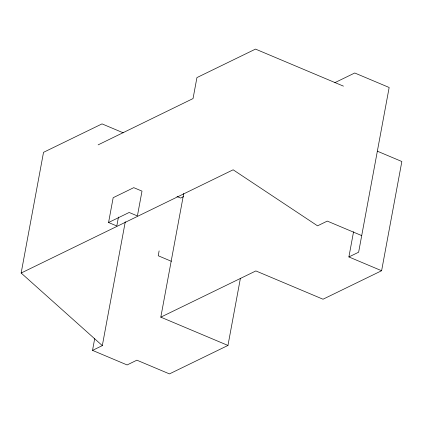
<?xml version="1.0" encoding="UTF-8"?>
<svg xmlns="http://www.w3.org/2000/svg" width="423" height="423" viewBox="0 0 423 423"><rect width="100%" height="100%" fill="white"/><g stroke="black" fill="none" stroke-linecap="round" stroke-linejoin="round"><path stroke-width="0.63" d="M94.683 338.712L92.521 350.381L102.318 345.617L21.15 273.036L43.521 152.338L102.028 123.886L123.204 132.806M108.568 222.514L113.168 197.7L133.753 187.659L142.001 191.127L137.401 215.936L129.158 212.468L108.574 222.509L116.811 225.982L118.461 217.073M102.318 345.617L125.282 221.742M159.117 250.902L158.218 255.756L171.368 261.298M240.417 278.239L227.96 345.448L160.809 317.16L183.73 193.491M377.305 151.17L401.85 161.512L381.609 270.731L348.89 256.946L353.559 231.741M98.136 144.867L193.041 98.57L196.933 77.589L255.513 49.1L343.439 86.139M334.836 82.67L354.744 72.989L389.16 87.487L358.63 252.208L348.89 256.946M21.15 273.036L233.142 169.797L317.551 225.834L327.291 221.097L361.713 235.595M183.608 196.61L180.653 198.049L177.004 196.51M160.809 317.16L255.873 270.926L323.024 299.22L381.609 270.731M227.96 345.448L169.459 373.9L136.899 360.185L127.101 364.949L92.521 350.381"/></g></svg>
